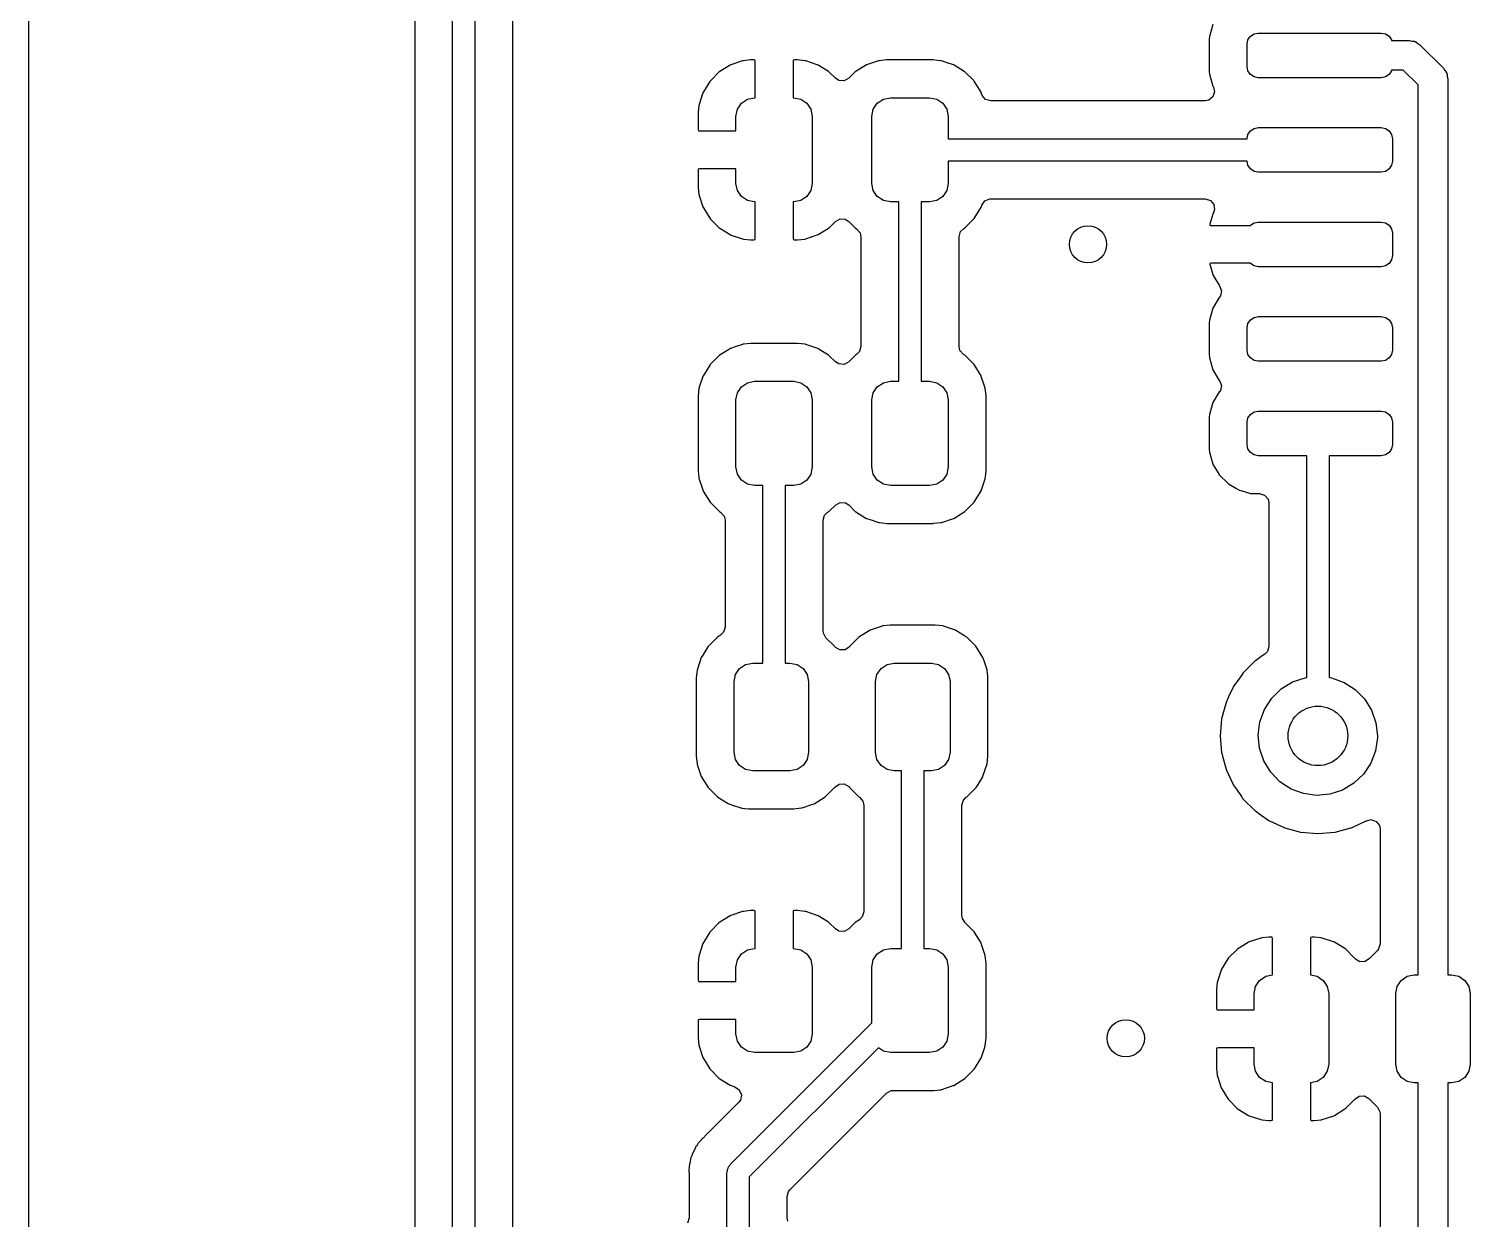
# Model space of a CAD drawing. Extents: x 84 to 124, y -235 to -33.
# Drawn here: x 84.33 to 103.69, y -69.88 to -53.88 of the extents above; entities that cross this region are included whole.
import ezdxf

# ---------------------------------------------------------------- set-up
doc = ezdxf.new("R2010")
doc.units = 0
doc.layers.add('BLACK', color=7, linetype='CONTINUOUS')

msp = doc.modelspace()

# ---------------------------------------------------------------- linework, layer by layer
at = {"layer": 'BLACK', "linetype": 'CONTINUOUS'}
for p, q in [((84.3285, -234.96), (84.3285, -33.0295)), ((89.5115, -53.006), (89.5115, -70.3963)), ((90.02, -79.6693), (90.02, -52.969)), ((90.32, -53.0311), (90.32, -79.6701)), ((90.8285, -79.2188), (90.8285, -53.2939)), ((100.184, -53.9852), (100.181, -54.0225)), ((100.231, -53.8254), (100.184, -53.9852)), ((100.701, -54.0316), (100.734, -53.9829)), ((100.734, -53.9829), (100.783, -53.9504)), ((100.783, -53.9504), (100.84, -53.939)), ((100.84, -53.939), (102.49, -53.939)), ((102.49, -53.939), (102.547, -53.9504)), ((102.547, -53.9504), (102.596, -53.9829)), ((102.596, -53.9829), (102.629, -54.0316)), ((100.181, -54.0225), (100.181, -54.4555)), ((100.69, -54.089), (100.701, -54.0316)), ((100.69, -54.389), (100.69, -54.089)), ((102.629, -54.0316), (102.63, -54.039)), ((102.63, -54.039), (102.87, -54.039)), ((102.87, -54.039), (102.903, -54.0465)), ((102.903, -54.0465), (102.936, -54.0502)), ((102.936, -54.0502), (102.946, -54.0564)), ((102.946, -54.0564), (102.957, -54.0589)), ((102.957, -54.0589), (102.983, -54.0798)), ((102.983, -54.0798), (103.011, -54.0976)), ((103.011, -54.0976), (103.327, -54.4128)), ((93.745, -54.3718), (93.6072, -54.4571)), ((93.7582, -54.3656), (93.745, -54.3718)), ((93.9124, -54.3141), (93.7582, -54.3656)), ((93.9258, -54.3113), (93.9124, -54.3141)), ((94.0214, -54.3013), (93.9258, -54.3113)), ((94.0279, -54.301), (94.0214, -54.3013)), ((94.07, -54.301), (94.0279, -54.301)), ((94.0776, -54.3027), (94.07, -54.301)), ((94.079, -54.3039), (94.0776, -54.3027)), ((94.0835, -54.3191), (94.079, -54.3039)), ((94.0835, -54.809), (94.0835, -54.3191)), ((94.5932, -54.3069), (94.5915, -54.3145)), ((94.5915, -54.3145), (94.5915, -54.809)), ((94.5944, -54.3055), (94.5932, -54.3069)), ((94.6096, -54.301), (94.5944, -54.3055)), ((94.6471, -54.301), (94.6096, -54.301)), ((94.6536, -54.3013), (94.6471, -54.301)), ((94.7479, -54.311), (94.6536, -54.3013)), ((94.7613, -54.3139), (94.7479, -54.311)), ((94.9156, -54.365), (94.7613, -54.3139)), ((94.9288, -54.3712), (94.9156, -54.365)), ((95.0668, -54.4562), (94.9288, -54.3712)), ((95.5761, -54.3674), (95.4257, -54.4605)), ((95.6566, -54.3406), (95.5761, -54.3674)), ((95.7373, -54.3137), (95.6566, -54.3406)), ((95.7438, -54.3115), (95.7373, -54.3137)), ((95.7373, -54.3137), (95.7373, -54.3137)), ((95.7507, -54.3108), (95.7438, -54.3115)), ((95.8464, -54.3008), (95.7507, -54.3108)), ((95.7507, -54.3108), (95.7507, -54.3108)), ((95.8496, -54.3005), (95.8464, -54.3008)), ((95.8464, -54.3008), (95.8464, -54.3008)), ((96.4754, -54.3005), (95.8496, -54.3005)), ((96.53, -54.3061), (96.4754, -54.3005)), ((96.573, -54.3105), (96.53, -54.3061)), ((96.5799, -54.3112), (96.573, -54.3105)), ((96.573, -54.3105), (96.573, -54.3105)), ((96.5864, -54.3134), (96.5799, -54.3112)), ((96.6475, -54.3336), (96.5864, -54.3134)), ((96.5864, -54.3134), (96.5864, -54.3134)), ((96.7477, -54.3669), (96.6475, -54.3336)), ((96.754, -54.3707), (96.7477, -54.3669)), ((96.8915, -54.4555), (96.754, -54.3707)), ((96.754, -54.3707), (96.754, -54.3707)), ((100.701, -54.4464), (100.69, -54.389)), ((93.4813, -54.5808), (93.4722, -54.5922)), ((93.5958, -54.4661), (93.4813, -54.5808)), ((93.6072, -54.4571), (93.5958, -54.4661)), ((95.0782, -54.4653), (95.0668, -54.4562)), ((95.1607, -54.5476), (95.0782, -54.4653)), ((95.2058, -54.5765), (95.1607, -54.5476)), ((95.2766, -54.5815), (95.2058, -54.5765)), ((95.3389, -54.5475), (95.2766, -54.5815)), ((95.4205, -54.4657), (95.3389, -54.5475)), ((95.4257, -54.4605), (95.4205, -54.4657)), ((96.8983, -54.4597), (96.8915, -54.4555)), ((96.9035, -54.4649), (96.8983, -54.4597)), ((97.0174, -54.5786), (96.9035, -54.4649)), ((97.0235, -54.5847), (97.0174, -54.5786)), ((97.1165, -54.7351), (97.0235, -54.5847)), ((100.181, -54.4555), (100.184, -54.4928)), ((100.184, -54.4928), (100.231, -54.6526)), ((100.734, -54.4951), (100.701, -54.4464)), ((100.783, -54.5276), (100.734, -54.4951)), ((100.84, -54.539), (100.783, -54.5276)), ((102.49, -54.539), (100.84, -54.539)), ((102.547, -54.5276), (102.49, -54.539)), ((102.596, -54.4951), (102.547, -54.5276)), ((102.629, -54.4464), (102.596, -54.4951)), ((102.63, -54.439), (102.629, -54.4464)), ((102.787, -54.439), (102.63, -54.439)), ((102.985, -54.6368), (102.787, -54.439)), ((103.327, -54.4128), (103.344, -54.4411)), ((103.344, -54.4411), (103.365, -54.4673)), ((103.365, -54.4673), (103.368, -54.4785)), ((103.368, -54.4785), (103.374, -54.4882)), ((103.374, -54.4882), (103.378, -54.5214)), ((103.378, -54.5214), (103.385, -54.554)), ((103.385, -54.554), (103.385, -66.595)), ((93.381, -54.7434), (93.3299, -54.8977)), ((93.3872, -54.7302), (93.381, -54.7434)), ((93.4722, -54.5922), (93.3872, -54.7302)), ((97.1189, -54.742), (97.1165, -54.7351)), ((97.1263, -54.7644), (97.1189, -54.742)), ((97.1189, -54.742), (97.1189, -54.742)), ((97.1312, -54.7768), (97.1263, -54.7644)), ((97.1777, -54.8305), (97.1312, -54.7768)), ((100.253, -54.7292), (100.23, -54.7965)), ((100.231, -54.6526), (100.235, -54.6604)), ((100.235, -54.6604), (100.236, -54.6612)), ((100.236, -54.6612), (100.238, -54.6667)), ((100.238, -54.6667), (100.237, -54.6671)), ((100.237, -54.6671), (100.253, -54.7292)), ((102.985, -66.595), (102.985, -54.6368)), ((93.327, -54.9111), (93.3173, -55.0054)), ((93.3299, -54.8977), (93.327, -54.9111)), ((93.825, -55.059), (93.844, -54.9633)), ((93.844, -54.9633), (93.8982, -54.8822)), ((93.8982, -54.8822), (93.9793, -54.828)), ((93.9793, -54.828), (94.075, -54.809)), ((94.075, -54.809), (94.0835, -54.809)), ((94.5915, -54.809), (94.6, -54.809)), ((94.6, -54.809), (94.6957, -54.828)), ((94.6957, -54.828), (94.7768, -54.8822)), ((94.7768, -54.8822), (94.831, -54.9633)), ((94.831, -54.9633), (94.85, -55.059)), ((95.65, -55.059), (95.669, -54.9633)), ((95.669, -54.9633), (95.7232, -54.8822)), ((95.7232, -54.8822), (95.8043, -54.828)), ((95.8043, -54.828), (95.9, -54.809)), ((95.9, -54.809), (96.425, -54.809)), ((96.425, -54.809), (96.5207, -54.828)), ((96.5207, -54.828), (96.6018, -54.8822)), ((96.6018, -54.8822), (96.656, -54.9633)), ((96.656, -54.9633), (96.675, -55.059)), ((97.2459, -54.8505), (97.1777, -54.8305)), ((100.127, -54.8505), (97.2459, -54.8505)), ((100.175, -54.841), (100.127, -54.8505)), ((100.23, -54.7965), (100.175, -54.841)), ((93.3173, -55.0054), (93.317, -55.0119)), ((93.317, -55.0119), (93.317, -55.2369)), ((93.825, -55.255), (93.825, -55.059)), ((94.85, -55.059), (94.85, -55.959)), ((95.65, -55.959), (95.65, -55.059)), ((96.675, -55.059), (96.675, -55.359)), ((93.317, -55.2369), (93.3215, -55.2521)), ((93.3215, -55.2521), (93.3229, -55.2533)), ((93.3229, -55.2533), (93.3305, -55.255)), ((93.3305, -55.255), (93.825, -55.255)), ((96.675, -55.359), (100.69, -55.359)), ((100.69, -55.359), (100.701, -55.3016)), ((100.701, -55.3016), (100.734, -55.2529)), ((100.734, -55.2529), (100.783, -55.2204)), ((100.783, -55.2204), (100.84, -55.209)), ((100.84, -55.209), (102.49, -55.209)), ((102.49, -55.209), (102.547, -55.2204)), ((102.547, -55.2204), (102.596, -55.2529)), ((102.596, -55.2529), (102.629, -55.3016)), ((102.629, -55.3016), (102.64, -55.359)), ((102.64, -55.359), (102.64, -55.659)), ((100.69, -55.659), (96.675, -55.659)), ((96.675, -55.659), (96.675, -55.959)), ((100.701, -55.7164), (100.69, -55.659)), ((100.734, -55.7651), (100.701, -55.7164)), ((102.629, -55.7164), (102.596, -55.7651)), ((102.64, -55.659), (102.629, -55.7164)), ((93.3187, -55.7689), (93.317, -55.7765)), ((93.317, -55.7765), (93.317, -56.0061)), ((93.3199, -55.7675), (93.3187, -55.7689)), ((93.3351, -55.763), (93.3199, -55.7675)), ((93.825, -55.763), (93.3351, -55.763)), ((93.825, -55.959), (93.825, -55.763)), ((100.783, -55.7976), (100.734, -55.7651)), ((100.84, -55.809), (100.783, -55.7976)), ((102.49, -55.809), (100.84, -55.809)), ((102.547, -55.7976), (102.49, -55.809)), ((102.596, -55.7651), (102.547, -55.7976)), ((93.317, -56.0061), (93.3173, -56.0126)), ((93.3173, -56.0126), (93.3273, -56.1082)), ((93.3273, -56.1082), (93.3301, -56.1216)), ((93.3301, -56.1216), (93.3816, -56.2758)), ((93.844, -56.0547), (93.825, -55.959)), ((93.8982, -56.1358), (93.844, -56.0547)), ((94.831, -56.0547), (94.7768, -56.1358)), ((94.85, -55.959), (94.831, -56.0547)), ((95.669, -56.0547), (95.65, -55.959)), ((95.7232, -56.1358), (95.669, -56.0547)), ((96.656, -56.0547), (96.6018, -56.1358)), ((96.675, -55.959), (96.656, -56.0547)), ((93.3816, -56.2758), (93.3878, -56.289)), ((93.3878, -56.289), (93.4731, -56.4268)), ((93.9793, -56.19), (93.8982, -56.1358)), ((94.075, -56.209), (93.9793, -56.19)), ((94.0835, -56.209), (94.075, -56.209)), ((94.0835, -56.7035), (94.0835, -56.209)), ((94.6, -56.209), (94.5915, -56.209)), ((94.5915, -56.209), (94.5915, -56.6989)), ((94.6957, -56.19), (94.6, -56.209)), ((94.7768, -56.1358), (94.6957, -56.19)), ((95.8043, -56.19), (95.7232, -56.1358)), ((95.9, -56.209), (95.8043, -56.19)), ((96.0125, -56.209), (95.9, -56.209)), ((96.0125, -58.619), (96.0125, -56.209)), ((96.425, -56.209), (96.3125, -56.209)), ((96.3125, -56.209), (96.3125, -58.619)), ((96.5207, -56.19), (96.425, -56.209)), ((96.6018, -56.1358), (96.5207, -56.19)), ((97.0609, -56.373), (97.1133, -56.288)), ((97.1133, -56.288), (97.1171, -56.2817)), ((97.1133, -56.288), (97.1133, -56.288)), ((97.1171, -56.2817), (97.1264, -56.2538)), ((97.1264, -56.2538), (97.1668, -56.1955)), ((97.1668, -56.1955), (97.2324, -56.1682)), ((97.2324, -56.1682), (97.246, -56.1675)), ((97.246, -56.1675), (100.128, -56.1675)), ((100.128, -56.1675), (100.196, -56.1875)), ((100.196, -56.1875), (100.242, -56.2412)), ((100.252, -56.3114), (100.238, -56.3514)), ((100.242, -56.2412), (100.252, -56.3114)), ((93.4731, -56.4268), (93.4821, -56.4382)), ((93.4821, -56.4382), (93.5968, -56.5527)), ((95.0792, -56.5519), (95.1604, -56.4705)), ((95.1604, -56.4705), (95.2227, -56.4365)), ((95.2227, -56.4365), (95.2935, -56.4415)), ((95.2935, -56.4415), (95.3386, -56.4704)), ((95.3386, -56.4704), (95.4215, -56.5531)), ((96.8993, -56.5575), (97.0243, -56.4323)), ((97.0243, -56.4323), (97.0609, -56.373)), ((100.229, -56.3732), (100.19, -56.5076)), ((100.19, -56.5076), (100.19, -56.5217)), ((100.235, -56.3588), (100.229, -56.3732)), ((100.236, -56.3576), (100.235, -56.3588)), ((100.237, -56.3554), (100.236, -56.3576)), ((100.239, -56.3515), (100.237, -56.3554)), ((100.238, -56.3514), (100.239, -56.3515)), ((100.734, -56.5229), (100.783, -56.4904)), ((100.783, -56.4904), (100.84, -56.479)), ((100.84, -56.479), (102.49, -56.479)), ((102.49, -56.479), (102.547, -56.4904)), ((102.547, -56.4904), (102.596, -56.5229)), ((93.5968, -56.5527), (93.6082, -56.5618)), ((93.6082, -56.5618), (93.7462, -56.6468)), ((93.7462, -56.6468), (93.7594, -56.653)), ((93.7594, -56.653), (93.9137, -56.7041)), ((93.9137, -56.7041), (93.9271, -56.707)), ((93.9271, -56.707), (94.0214, -56.7167)), ((94.0654, -56.717), (94.0806, -56.7125)), ((94.0806, -56.7125), (94.0818, -56.7111)), ((94.0818, -56.7111), (94.0835, -56.7035)), ((94.5915, -56.6989), (94.596, -56.7141)), ((94.596, -56.7141), (94.5974, -56.7153)), ((94.6536, -56.7167), (94.7492, -56.7067)), ((94.7492, -56.7067), (94.7626, -56.7039)), ((94.7626, -56.7039), (94.9168, -56.6524)), ((94.9168, -56.6524), (94.93, -56.6462)), ((94.93, -56.6462), (95.0678, -56.5609)), ((95.0678, -56.5609), (95.0792, -56.5519)), ((95.4215, -56.5531), (95.4215, -56.5531)), ((95.4215, -56.5531), (95.4267, -56.5583)), ((95.4267, -56.5583), (95.4441, -56.569)), ((95.4441, -56.569), (95.4916, -56.6218)), ((95.4916, -56.6218), (95.504, -56.6763)), ((95.504, -56.6763), (95.504, -58.1518)), ((96.821, -56.6762), (96.841, -56.608)), ((96.821, -58.1517), (96.821, -56.6762)), ((96.841, -56.608), (96.8807, -56.569)), ((96.8807, -56.569), (96.8931, -56.5613)), ((96.8931, -56.5613), (96.8993, -56.5575)), ((96.8931, -56.5613), (96.8931, -56.5613)), ((100.19, -56.5217), (100.197, -56.525)), ((100.197, -56.525), (100.733, -56.525)), ((100.733, -56.525), (100.734, -56.5229)), ((102.596, -56.5229), (102.629, -56.5716)), ((102.629, -56.5716), (102.64, -56.629)), ((102.64, -56.629), (102.64, -56.929)), ((94.0214, -56.7167), (94.0279, -56.717)), ((94.0279, -56.717), (94.0654, -56.717)), ((94.5974, -56.7153), (94.605, -56.717)), ((94.605, -56.717), (94.6471, -56.717)), ((94.6471, -56.717), (94.6536, -56.7167)), ((100.19, -57.037), (100.188, -57.0449)), ((100.188, -57.0449), (100.229, -57.1848)), ((100.203, -57.033), (100.19, -57.037)), ((100.733, -57.033), (100.203, -57.033)), ((100.734, -57.0351), (100.733, -57.033)), ((100.783, -57.0676), (100.734, -57.0351)), ((100.84, -57.079), (100.783, -57.0676)), ((102.49, -57.079), (100.84, -57.079)), ((102.547, -57.0676), (102.49, -57.079)), ((102.596, -57.0351), (102.547, -57.0676)), ((102.629, -56.9864), (102.596, -57.0351)), ((102.64, -56.929), (102.629, -56.9864)), ((100.229, -57.1848), (100.235, -57.1992)), ((100.235, -57.1992), (100.312, -57.3287)), ((100.312, -57.3287), (100.318, -57.3364)), ((100.32, -57.4882), (100.316, -57.4922)), ((100.318, -57.3364), (100.344, -57.4024)), ((100.33, -57.4721), (100.32, -57.4882)), ((100.344, -57.4024), (100.33, -57.4721)), ((100.231, -57.6354), (100.184, -57.7952)), ((100.316, -57.4922), (100.231, -57.6354)), ((100.182, -57.83), (100.181, -57.8325)), ((100.181, -57.8325), (100.181, -58.2655)), ((100.184, -57.8016), (100.182, -57.83)), ((100.184, -57.7952), (100.184, -57.8016)), ((100.184, -57.8016), (100.184, -57.8016)), ((100.69, -57.899), (100.701, -57.8416)), ((100.701, -57.8416), (100.734, -57.7929)), ((100.734, -57.7929), (100.783, -57.7604)), ((100.783, -57.7604), (100.84, -57.749)), ((100.84, -57.749), (102.49, -57.749)), ((102.49, -57.749), (102.547, -57.7604)), ((102.547, -57.7604), (102.596, -57.7929)), ((102.596, -57.7929), (102.629, -57.8416)), ((102.629, -57.8416), (102.64, -57.899)), ((100.69, -58.199), (100.69, -57.899)), ((102.64, -57.899), (102.64, -58.199)), ((93.7511, -58.1775), (93.6007, -58.2705)), ((93.8282, -58.1517), (93.7511, -58.1775)), ((93.9123, -58.1237), (93.8282, -58.1517)), ((93.9188, -58.1215), (93.9123, -58.1237)), ((93.9123, -58.1237), (93.9123, -58.1237)), ((93.9257, -58.1208), (93.9188, -58.1215)), ((94.0213, -58.1108), (93.9257, -58.1208)), ((93.9257, -58.1208), (93.9257, -58.1208)), ((94.0214, -58.1108), (94.0213, -58.1108)), ((94.0246, -58.1105), (94.0214, -58.1108)), ((94.6504, -58.1105), (94.0246, -58.1105)), ((94.705, -58.1161), (94.6504, -58.1105)), ((94.748, -58.1205), (94.705, -58.1161)), ((94.7549, -58.1212), (94.748, -58.1205)), ((94.748, -58.1205), (94.748, -58.1205)), ((94.7614, -58.1234), (94.7549, -58.1212)), ((94.7623, -58.1237), (94.7614, -58.1234)), ((94.7614, -58.1234), (94.7614, -58.1234)), ((94.9227, -58.1769), (94.7623, -58.1237)), ((94.929, -58.1807), (94.9227, -58.1769)), ((95.0665, -58.2655), (94.929, -58.1807)), ((94.929, -58.1807), (94.929, -58.1807)), ((95.4443, -58.259), (95.4319, -58.2667)), ((95.484, -58.22), (95.4443, -58.259)), ((95.504, -58.1518), (95.484, -58.22)), ((96.8334, -58.2062), (96.821, -58.1517)), ((96.8809, -58.259), (96.8334, -58.2062)), ((96.8983, -58.2697), (96.8809, -58.259)), ((100.701, -58.2564), (100.69, -58.199)), ((100.734, -58.3051), (100.701, -58.2564)), ((102.629, -58.2564), (102.596, -58.3051)), ((102.64, -58.199), (102.629, -58.2564)), ((93.4719, -58.4019), (93.4012, -58.5166)), ((93.4757, -58.3957), (93.4719, -58.4019)), ((93.4719, -58.4019), (93.4719, -58.4019)), ((93.6007, -58.2705), (93.4757, -58.3957)), ((95.0733, -58.2697), (95.0665, -58.2655)), ((95.0785, -58.2749), (95.0733, -58.2697)), ((95.161, -58.3573), (95.0785, -58.2749)), ((95.2061, -58.3862), (95.161, -58.3573)), ((95.2769, -58.3912), (95.2061, -58.3862)), ((95.3392, -58.3571), (95.2769, -58.3912)), ((95.4205, -58.2757), (95.3392, -58.3571)), ((95.4257, -58.2705), (95.4205, -58.2757)), ((95.4319, -58.2667), (95.4257, -58.2705)), ((95.4319, -58.2667), (95.4319, -58.2667)), ((97.0235, -58.3947), (96.8983, -58.2697)), ((97.1165, -58.5451), (97.0235, -58.3947)), ((100.181, -58.2655), (100.182, -58.2679)), ((100.182, -58.2679), (100.182, -58.268)), ((100.182, -58.268), (100.183, -58.2784)), ((100.183, -58.2784), (100.184, -58.3028)), ((100.184, -58.3028), (100.231, -58.4626)), ((100.783, -58.3376), (100.734, -58.3051)), ((100.84, -58.349), (100.783, -58.3376)), ((102.49, -58.349), (100.84, -58.349)), ((102.547, -58.3376), (102.49, -58.349)), ((102.596, -58.3051), (102.547, -58.3376)), ((93.3806, -58.5532), (93.3372, -58.684)), ((93.3829, -58.5463), (93.3806, -58.5532)), ((93.4012, -58.5166), (93.3829, -58.5463)), ((93.8982, -58.6922), (93.9793, -58.638)), ((93.9793, -58.638), (94.075, -58.619)), ((94.075, -58.619), (94.6, -58.619)), ((94.6, -58.619), (94.6957, -58.638)), ((94.6957, -58.638), (94.7768, -58.6922)), ((95.7232, -58.6922), (95.8043, -58.638)), ((95.8043, -58.638), (95.9, -58.619)), ((95.9, -58.619), (96.0125, -58.619)), ((96.3125, -58.619), (96.425, -58.619)), ((96.425, -58.619), (96.5207, -58.638)), ((96.5207, -58.638), (96.6018, -58.6922)), ((97.1189, -58.552), (97.1165, -58.5451)), ((97.1541, -58.6576), (97.1189, -58.552)), ((100.231, -58.4626), (100.316, -58.6058)), ((100.316, -58.6058), (100.318, -58.6085)), ((100.318, -58.6085), (100.344, -58.6729)), ((93.3272, -58.7141), (93.3165, -58.8186)), ((93.3165, -58.8186), (93.3165, -59.8194)), ((93.3372, -58.684), (93.3272, -58.7141)), ((93.825, -58.869), (93.844, -58.7733)), ((93.844, -58.7733), (93.8982, -58.6922)), ((94.7768, -58.6922), (94.831, -58.7733)), ((94.831, -58.7733), (94.85, -58.869)), ((95.65, -58.869), (95.669, -58.7733)), ((95.669, -58.7733), (95.7232, -58.6922)), ((96.6018, -58.6922), (96.656, -58.7733)), ((96.656, -58.7733), (96.675, -58.869)), ((97.1725, -58.7128), (97.1541, -58.6576)), ((97.1732, -58.7197), (97.1725, -58.7128)), ((97.1784, -58.769), (97.1732, -58.7197)), ((97.1732, -58.7197), (97.1732, -58.7197)), ((97.1835, -58.8186), (97.1784, -58.769)), ((97.1835, -59.8194), (97.1835, -58.8186)), ((100.316, -58.7622), (100.231, -58.9054)), ((100.319, -58.7583), (100.316, -58.7622)), ((100.33, -58.7425), (100.319, -58.7583)), ((100.344, -58.6729), (100.33, -58.7425)), ((93.825, -59.769), (93.825, -58.869)), ((94.85, -58.869), (94.85, -59.769)), ((95.65, -59.769), (95.65, -58.869)), ((96.675, -58.869), (96.675, -59.769)), ((100.231, -58.9054), (100.184, -59.0652)), ((100.734, -59.0629), (100.783, -59.0304)), ((100.783, -59.0304), (100.84, -59.019)), ((100.84, -59.019), (102.49, -59.019)), ((102.49, -59.019), (102.547, -59.0304)), ((102.547, -59.0304), (102.596, -59.0629)), ((100.184, -59.0652), (100.181, -59.1025)), ((100.181, -59.1025), (100.181, -59.5355)), ((100.69, -59.169), (100.701, -59.1116)), ((100.69, -59.469), (100.69, -59.169)), ((100.701, -59.1116), (100.734, -59.0629)), ((102.596, -59.0629), (102.629, -59.1116)), ((102.629, -59.1116), (102.64, -59.169)), ((102.64, -59.169), (102.64, -59.469)), ((100.181, -59.5355), (100.184, -59.5728)), ((100.184, -59.5728), (100.231, -59.7326)), ((100.701, -59.5264), (100.69, -59.469)), ((100.734, -59.5751), (100.701, -59.5264)), ((100.783, -59.6076), (100.734, -59.5751)), ((100.84, -59.619), (100.783, -59.6076)), ((102.547, -59.6076), (102.49, -59.619)), ((102.596, -59.5751), (102.547, -59.6076)), ((102.629, -59.5264), (102.596, -59.5751)), ((102.64, -59.469), (102.629, -59.5264)), ((93.844, -59.8647), (93.825, -59.769)), ((94.85, -59.769), (94.831, -59.8647)), ((95.669, -59.8647), (95.65, -59.769)), ((96.675, -59.769), (96.656, -59.8647)), ((100.231, -59.7326), (100.235, -59.7394)), ((100.235, -59.7394), (100.312, -59.869)), ((101.49, -59.619), (100.84, -59.619)), ((101.49, -62.5994), (101.49, -59.619)), ((102.49, -59.619), (101.79, -59.619)), ((101.79, -59.619), (101.79, -62.6002)), ((93.3165, -59.8194), (93.3168, -59.8226)), ((93.3168, -59.8226), (93.3168, -59.8226)), ((93.3168, -59.8226), (93.3261, -59.9122)), ((93.3261, -59.9122), (93.3275, -59.9252)), ((93.3275, -59.9252), (93.3297, -59.9317)), ((93.3297, -59.9317), (93.3297, -59.9317)), ((93.3297, -59.9317), (93.3737, -60.0638)), ((93.8982, -59.9458), (93.844, -59.8647)), ((93.9793, -60), (93.8982, -59.9458)), ((94.075, -60.019), (93.9793, -60)), ((94.6957, -60), (94.6, -60.019)), ((94.7768, -59.9458), (94.6957, -60)), ((94.831, -59.8647), (94.7768, -59.9458)), ((95.7232, -59.9458), (95.669, -59.8647)), ((95.8043, -60), (95.7232, -59.9458)), ((95.9, -60.019), (95.8043, -60)), ((96.5207, -60), (96.425, -60.019)), ((96.6018, -59.9458), (96.5207, -60)), ((96.656, -59.8647), (96.6018, -59.9458)), ((97.1171, -60.0917), (97.1492, -59.995)), ((97.1492, -59.995), (97.1706, -59.9304)), ((97.1706, -59.9304), (97.1728, -59.9239)), ((97.1706, -59.9304), (97.1706, -59.9304)), ((97.1728, -59.9239), (97.1757, -59.896)), ((97.1757, -59.896), (97.1786, -59.867)), ((97.1786, -59.867), (97.1835, -59.8194)), ((100.312, -59.869), (100.312, -59.869)), ((100.312, -59.869), (100.316, -59.8758)), ((100.316, -59.8758), (100.433, -59.9935)), ((100.433, -59.9935), (100.44, -59.9975)), ((100.44, -59.9975), (100.44, -59.9975)), ((100.44, -59.9975), (100.548, -60.0611)), ((93.3737, -60.0638), (93.3834, -60.0929)), ((93.3834, -60.0929), (93.4765, -60.2433)), ((94.1875, -60.019), (94.075, -60.019)), ((94.1875, -62.404), (94.1875, -60.019)), ((94.6, -60.019), (94.4875, -60.019)), ((94.4875, -60.019), (94.4875, -62.404)), ((96.425, -60.019), (95.9, -60.019)), ((97.0243, -60.2423), (97.075, -60.1601)), ((97.075, -60.1601), (97.1133, -60.098)), ((97.1133, -60.098), (97.1171, -60.0917)), ((97.1133, -60.098), (97.1133, -60.098)), ((100.548, -60.0611), (100.576, -60.0781)), ((100.576, -60.0781), (100.584, -60.0804)), ((100.584, -60.0804), (100.584, -60.0804)), ((100.584, -60.0804), (100.603, -60.086)), ((100.603, -60.086), (100.736, -60.1246)), ((100.736, -60.1246), (100.743, -60.1251)), ((100.743, -60.1251), (100.743, -60.1251)), ((100.743, -60.1251), (100.771, -60.1273)), ((100.771, -60.1273), (100.771, -60.1273)), ((100.771, -60.1273), (100.773, -60.1275)), ((100.773, -60.1275), (100.855, -60.1275)), ((100.855, -60.1275), (100.924, -60.1475)), ((100.924, -60.1475), (100.97, -60.2012)), ((93.4765, -60.2433), (93.6017, -60.3683)), ((93.6017, -60.3683), (93.6191, -60.379)), ((93.6191, -60.379), (93.6666, -60.4318)), ((95.016, -60.418), (95.0557, -60.379)), ((95.0557, -60.379), (95.0681, -60.3713)), ((95.0681, -60.3713), (95.0743, -60.3675)), ((95.0681, -60.3713), (95.0681, -60.3713)), ((95.0743, -60.3675), (95.1608, -60.2809)), ((95.1608, -60.2809), (95.2231, -60.2468)), ((95.2231, -60.2468), (95.2939, -60.2518)), ((95.2939, -60.2518), (95.339, -60.2807)), ((95.339, -60.2807), (95.4267, -60.3683)), ((95.4267, -60.3683), (95.4329, -60.3721)), ((95.4329, -60.3721), (95.4329, -60.3721)), ((95.4329, -60.3721), (95.5701, -60.4567)), ((96.7489, -60.4605), (96.8993, -60.3675)), ((96.8993, -60.3675), (97.0243, -60.2423)), ((100.97, -60.2012), (100.981, -60.2535)), ((100.981, -60.2535), (100.981, -62.1811)), ((93.6666, -60.4318), (93.679, -60.4863)), ((93.679, -60.4863), (93.679, -61.9214)), ((94.996, -60.4862), (95.016, -60.418)), ((94.996, -61.9752), (94.996, -60.4862)), ((95.5701, -60.4567), (95.5773, -60.4611)), ((95.5773, -60.4611), (95.6528, -60.4862)), ((95.6528, -60.4862), (95.7386, -60.5146)), ((95.7386, -60.5146), (95.7386, -60.5146)), ((95.7386, -60.5146), (95.7451, -60.5168)), ((95.7451, -60.5168), (95.752, -60.5175)), ((95.752, -60.5175), (95.752, -60.5175)), ((95.752, -60.5175), (95.795, -60.5219)), ((95.795, -60.5219), (95.8496, -60.5275)), ((95.8496, -60.5275), (96.4754, -60.5275)), ((96.4754, -60.5275), (96.4786, -60.5272)), ((96.4786, -60.5272), (96.4787, -60.5272)), ((96.4787, -60.5272), (96.5743, -60.5172)), ((96.5743, -60.5172), (96.5812, -60.5165)), ((96.5743, -60.5172), (96.5743, -60.5172)), ((96.5812, -60.5165), (96.5877, -60.5143)), ((96.5877, -60.5143), (96.7198, -60.4703)), ((96.5877, -60.5143), (96.5877, -60.5143)), ((96.7198, -60.4703), (96.7489, -60.4605)), ((93.679, -61.9214), (93.659, -61.9895)), ((95.7492, -61.9214), (95.6261, -61.9624)), ((95.7873, -61.9087), (95.7492, -61.9214)), ((95.7938, -61.9065), (95.7873, -61.9087)), ((95.7873, -61.9087), (95.7873, -61.9087)), ((95.8007, -61.9058), (95.7938, -61.9065)), ((95.8963, -61.8958), (95.8007, -61.9058)), ((95.8007, -61.9058), (95.8007, -61.9058)), ((95.8964, -61.8958), (95.8963, -61.8958)), ((95.8996, -61.8955), (95.8964, -61.8958)), ((96.5004, -61.8955), (95.8996, -61.8955)), ((96.555, -61.9011), (96.5004, -61.8955)), ((96.598, -61.9055), (96.555, -61.9011)), ((96.6049, -61.9062), (96.598, -61.9055)), ((96.598, -61.9055), (96.598, -61.9055)), ((96.6114, -61.9084), (96.6049, -61.9062)), ((96.693, -61.9354), (96.6114, -61.9084)), ((96.6114, -61.9084), (96.6114, -61.9084)), ((96.7727, -61.9619), (96.693, -61.9354)), ((93.5757, -62.0555), (93.4507, -62.1807)), ((93.6193, -62.0285), (93.5757, -62.0555)), ((93.659, -61.9895), (93.6193, -62.0285)), ((94.9989, -62.0021), (94.996, -61.9752)), ((95.033, -62.0644), (94.9989, -62.0021)), ((95.1485, -62.1797), (95.033, -62.0644)), ((95.4757, -62.0555), (95.3507, -62.1807)), ((95.6261, -61.9624), (95.4757, -62.0555)), ((96.779, -61.9657), (96.7727, -61.9619)), ((96.896, -62.0379), (96.779, -61.9657)), ((96.779, -61.9657), (96.779, -61.9657)), ((96.9233, -62.0547), (96.896, -62.0379)), ((97.0485, -62.1797), (96.9233, -62.0547)), ((93.379, -62.2969), (93.3579, -62.3313)), ((93.4469, -62.1869), (93.379, -62.2969)), ((93.4507, -62.1807), (93.4469, -62.1869)), ((93.4469, -62.1869), (93.4469, -62.1869)), ((95.1521, -62.1855), (95.1485, -62.1797)), ((95.1586, -62.193), (95.1521, -62.1855)), ((95.22, -62.2286), (95.1586, -62.193)), ((95.291, -62.2254), (95.22, -62.2286)), ((95.3481, -62.1849), (95.291, -62.2254)), ((95.3507, -62.1807), (95.3481, -62.1849)), ((97.1415, -62.3301), (97.0485, -62.1797)), ((100.893, -62.3087), (100.8, -62.3736)), ((100.928, -62.2843), (100.893, -62.3087)), ((100.961, -62.2492), (100.928, -62.2843)), ((100.981, -62.1811), (100.961, -62.2492)), ((93.3022, -62.4991), (93.2915, -62.6036)), ((93.3579, -62.3313), (93.3022, -62.4991)), ((93.819, -62.5583), (93.8732, -62.4772)), ((93.8732, -62.4772), (93.9543, -62.423)), ((93.9543, -62.423), (94.05, -62.404)), ((94.05, -62.404), (94.1875, -62.404)), ((94.4875, -62.404), (94.55, -62.404)), ((94.55, -62.404), (94.6457, -62.423)), ((94.6457, -62.423), (94.7268, -62.4772)), ((94.7268, -62.4772), (94.781, -62.5583)), ((95.719, -62.5583), (95.7732, -62.4772)), ((95.7732, -62.4772), (95.8543, -62.423)), ((95.8543, -62.423), (95.95, -62.404)), ((95.95, -62.404), (96.45, -62.404)), ((96.45, -62.404), (96.5457, -62.423)), ((96.5457, -62.423), (96.6268, -62.4772)), ((96.6268, -62.4772), (96.681, -62.5583)), ((97.1439, -62.337), (97.1415, -62.3301)), ((97.1561, -62.3736), (97.1439, -62.337)), ((97.1975, -62.4978), (97.1561, -62.3736)), ((97.1982, -62.5047), (97.1975, -62.4978)), ((97.2059, -62.5785), (97.1982, -62.5047)), ((97.1982, -62.5047), (97.1982, -62.5047)), ((100.796, -62.3768), (100.634, -62.5387)), ((100.8, -62.3736), (100.796, -62.3768)), ((100.8, -62.3736), (100.8, -62.3736)), ((93.2915, -62.6036), (93.2915, -63.6544)), ((93.8, -62.654), (93.819, -62.5583)), ((93.8, -63.604), (93.8, -62.654)), ((94.781, -62.5583), (94.8, -62.654)), ((94.8, -62.654), (94.8, -63.604)), ((95.7, -62.654), (95.719, -62.5583)), ((95.7, -63.604), (95.7, -62.654)), ((96.681, -62.5583), (96.7, -62.654)), ((96.7, -62.654), (96.7, -63.604)), ((97.2085, -62.6036), (97.2059, -62.5785)), ((97.2085, -63.6544), (97.2085, -62.6036)), ((100.576, -62.6214), (100.502, -62.7263)), ((100.631, -62.5432), (100.576, -62.6214)), ((100.634, -62.5387), (100.631, -62.5432)), ((100.631, -62.5432), (100.631, -62.5432)), ((101.147, -62.7526), (101.299, -62.6591)), ((101.299, -62.6591), (101.468, -62.6017)), ((101.468, -62.6017), (101.49, -62.5994)), ((101.79, -62.6002), (101.823, -62.6041)), ((101.823, -62.6041), (101.991, -62.664)), ((101.991, -62.664), (102.141, -62.7595)), ((100.455, -62.8277), (100.406, -62.9338)), ((100.5, -62.7312), (100.455, -62.8277)), ((100.502, -62.7263), (100.5, -62.7312)), ((100.5, -62.7312), (100.5, -62.7312)), ((100.923, -63.0273), (101.02, -62.8774)), ((101.02, -62.8774), (101.147, -62.7526)), ((102.141, -62.7595), (102.267, -62.8861)), ((102.267, -62.8861), (102.361, -63.0373)), ((100.406, -62.9338), (100.346, -63.1549)), ((100.862, -63.1949), (100.923, -63.0273)), ((102.361, -63.0373), (102.42, -63.2058)), ((100.346, -63.1549), (100.327, -63.383)), ((100.84, -63.3718), (100.862, -63.1949)), ((102.42, -63.2058), (102.44, -63.383)), ((100.327, -63.383), (100.346, -63.6111)), ((100.857, -63.5493), (100.84, -63.3718)), ((102.44, -63.4053), (102.415, -63.582)), ((102.44, -63.383), (102.44, -63.4053)), ((93.2915, -63.6544), (93.3025, -63.7602)), ((93.819, -63.6997), (93.8, -63.604)), ((94.8, -63.604), (94.781, -63.6997)), ((95.719, -63.6997), (95.7, -63.604)), ((96.7, -63.604), (96.681, -63.6997)), ((97.1978, -63.7589), (97.2085, -63.6544)), ((100.346, -63.6111), (100.348, -63.6164)), ((100.348, -63.6164), (100.348, -63.6164)), ((100.348, -63.6164), (100.359, -63.6576)), ((100.359, -63.6576), (100.406, -63.8322)), ((100.914, -63.7186), (100.857, -63.5493)), ((102.415, -63.582), (102.352, -63.7487)), ((93.3025, -63.7602), (93.3047, -63.7667)), ((93.3047, -63.7667), (93.3047, -63.7667)), ((93.3047, -63.7667), (93.3282, -63.8372)), ((93.3282, -63.8372), (93.3584, -63.9279)), ((93.8732, -63.7808), (93.819, -63.6997)), ((93.9543, -63.835), (93.8732, -63.7808)), ((94.05, -63.854), (93.9543, -63.835)), ((94.55, -63.854), (94.05, -63.854)), ((94.6457, -63.835), (94.55, -63.854)), ((94.7268, -63.7808), (94.6457, -63.835)), ((94.781, -63.6997), (94.7268, -63.7808)), ((95.7732, -63.7808), (95.719, -63.6997)), ((95.8543, -63.835), (95.7732, -63.7808)), ((95.95, -63.854), (95.8543, -63.835)), ((96.05, -63.854), (95.95, -63.854)), ((96.05, -66.239), (96.05, -63.854)), ((96.45, -63.854), (96.35, -63.854)), ((96.35, -63.854), (96.35, -66.239)), ((96.5457, -63.835), (96.45, -63.854)), ((96.6268, -63.7808), (96.5457, -63.835)), ((96.681, -63.6997), (96.6268, -63.7808)), ((97.1421, -63.9267), (97.1978, -63.7589)), ((100.406, -63.8322), (100.408, -63.8372)), ((100.408, -63.8372), (100.408, -63.8372)), ((100.408, -63.8372), (100.5, -64.0348)), ((101.006, -63.8711), (100.914, -63.7186)), ((101.13, -63.9994), (101.006, -63.8711)), ((102.352, -63.7487), (102.253, -63.8972)), ((93.3584, -63.9279), (93.4515, -64.0783)), ((95.1519, -64.0731), (95.209, -64.0326)), ((95.209, -64.0326), (95.28, -64.0294)), ((95.28, -64.0294), (95.3414, -64.065)), ((95.3414, -64.065), (95.3479, -64.0725)), ((97.0493, -64.0773), (97.0755, -64.0348)), ((97.0755, -64.0348), (97.1383, -63.933)), ((97.1383, -63.933), (97.1421, -63.9267)), ((97.1383, -63.933), (97.1383, -63.933)), ((100.5, -64.0348), (100.5, -64.0348)), ((100.5, -64.0348), (100.502, -64.0397)), ((100.502, -64.0397), (100.554, -64.1136)), ((101.279, -64.0971), (101.13, -63.9994)), ((102.124, -64.0202), (101.97, -64.1115)), ((102.253, -63.8972), (102.124, -64.0202)), ((93.4515, -64.0783), (93.5767, -64.2033)), ((93.5767, -64.2033), (93.5829, -64.2071)), ((93.5829, -64.2071), (93.5829, -64.2071)), ((93.5829, -64.2071), (93.7201, -64.2917)), ((94.8739, -64.2955), (95.0243, -64.2025)), ((95.0243, -64.2025), (95.1493, -64.0773)), ((95.1493, -64.0773), (95.1519, -64.0731)), ((95.3479, -64.0725), (95.3515, -64.0783)), ((95.3515, -64.0783), (95.4767, -64.2033)), ((95.4767, -64.2033), (95.4829, -64.2071)), ((95.4829, -64.2071), (95.4887, -64.2117)), ((95.4887, -64.2117), (95.4876, -64.213)), ((95.4876, -64.213), (95.5291, -64.2591)), ((95.5291, -64.2591), (95.5415, -64.3136)), ((96.8585, -64.3134), (96.8785, -64.2453)), ((96.8785, -64.2453), (96.9129, -64.2115)), ((96.9124, -64.2109), (96.9181, -64.2063)), ((96.9129, -64.2115), (96.9124, -64.2109)), ((96.9181, -64.2063), (96.9243, -64.2025)), ((96.9243, -64.2025), (97.0493, -64.0773)), ((100.554, -64.1136), (100.613, -64.1981)), ((100.613, -64.1981), (100.634, -64.2273)), ((100.634, -64.2273), (100.796, -64.3892)), ((101.446, -64.1592), (101.279, -64.0971)), ((101.623, -64.1828), (101.446, -64.1592)), ((101.801, -64.1667), (101.623, -64.1828)), ((101.97, -64.1115), (101.801, -64.1667)), ((93.7201, -64.2917), (93.7273, -64.2961)), ((93.7273, -64.2961), (93.78, -64.3136)), ((93.78, -64.3136), (93.8886, -64.3496)), ((93.8886, -64.3496), (93.8886, -64.3496)), ((93.8886, -64.3496), (93.8951, -64.3518)), ((93.8951, -64.3518), (93.902, -64.3525)), ((93.902, -64.3525), (93.902, -64.3525)), ((93.902, -64.3525), (93.945, -64.3569)), ((93.945, -64.3569), (93.9996, -64.3625)), ((93.9996, -64.3625), (94.6004, -64.3625)), ((94.6004, -64.3625), (94.6036, -64.3622)), ((94.6036, -64.3622), (94.6037, -64.3622)), ((94.6037, -64.3622), (94.6993, -64.3522)), ((94.6993, -64.3522), (94.7062, -64.3515)), ((94.6993, -64.3522), (94.6993, -64.3522)), ((94.7062, -64.3515), (94.7127, -64.3493)), ((94.7127, -64.3493), (94.8448, -64.3053)), ((94.7127, -64.3493), (94.7127, -64.3493)), ((94.8448, -64.3053), (94.8739, -64.2955)), ((95.5415, -64.3136), (95.5415, -65.7486)), ((96.8585, -65.7983), (96.8585, -64.3134)), ((100.796, -64.3892), (100.8, -64.3924)), ((100.8, -64.3924), (100.8, -64.3924)), ((100.8, -64.3924), (100.878, -64.4471)), ((100.878, -64.4471), (100.983, -64.5205)), ((100.983, -64.5205), (100.988, -64.5228)), ((100.988, -64.5228), (100.988, -64.5228)), ((100.988, -64.5228), (101.185, -64.6145)), ((101.185, -64.6145), (101.191, -64.6173)), ((101.191, -64.6173), (101.196, -64.6187)), ((101.196, -64.6187), (101.196, -64.6187)), ((101.196, -64.6187), (101.407, -64.6751)), ((101.873, -64.6751), (102.084, -64.6187)), ((102.084, -64.6187), (102.089, -64.6173)), ((102.084, -64.6187), (102.084, -64.6187)), ((102.089, -64.6173), (102.099, -64.6125)), ((102.099, -64.6125), (102.297, -64.5205)), ((102.297, -64.5205), (102.298, -64.5228)), ((102.298, -64.5228), (102.357, -64.5086)), ((102.357, -64.5086), (102.424, -64.5318)), ((102.424, -64.5318), (102.467, -64.5876)), ((102.467, -64.5876), (102.477, -64.6344)), ((102.477, -64.6344), (102.477, -66.1785)), ((101.407, -64.6751), (101.407, -64.6751)), ((101.407, -64.6751), (101.412, -64.6765)), ((101.412, -64.6765), (101.64, -64.6965)), ((101.64, -64.6965), (101.868, -64.6765)), ((101.868, -64.6765), (101.873, -64.6751)), ((101.873, -64.6751), (101.873, -64.6751)), ((93.745, -65.8018), (93.6072, -65.8871)), ((93.7582, -65.7956), (93.745, -65.8018)), ((93.9124, -65.7441), (93.7582, -65.7956)), ((93.9258, -65.7413), (93.9124, -65.7441)), ((94.0214, -65.7313), (93.9258, -65.7413)), ((94.0279, -65.731), (94.0214, -65.7313)), ((94.07, -65.731), (94.0279, -65.731)), ((94.0776, -65.7327), (94.07, -65.731)), ((94.079, -65.7339), (94.0776, -65.7327)), ((94.0835, -65.7491), (94.079, -65.7339)), ((94.0835, -66.239), (94.0835, -65.7491)), ((94.5932, -65.7369), (94.5915, -65.7445)), ((94.5915, -65.7445), (94.5915, -66.239)), ((94.5944, -65.7355), (94.5932, -65.7369)), ((94.6096, -65.731), (94.5944, -65.7355)), ((94.6471, -65.731), (94.6096, -65.731)), ((94.6536, -65.7313), (94.6471, -65.731)), ((94.7479, -65.741), (94.6536, -65.7313)), ((94.7613, -65.7439), (94.7479, -65.741)), ((94.9156, -65.795), (94.7613, -65.7439)), ((94.9288, -65.8012), (94.9156, -65.795)), ((95.0668, -65.8862), (94.9288, -65.8012)), ((95.5415, -65.7486), (95.5215, -65.8168)), ((96.8653, -65.8393), (96.8585, -65.7983)), ((93.5958, -65.8961), (93.4813, -66.0108)), ((93.6072, -65.8871), (93.5958, -65.8961)), ((95.0782, -65.8953), (95.0668, -65.8862)), ((95.1607, -65.9776), (95.0782, -65.8953)), ((95.2058, -66.0065), (95.1607, -65.9776)), ((95.3389, -65.9775), (95.2766, -66.0115)), ((95.4205, -65.8957), (95.3389, -65.9775)), ((95.4257, -65.8905), (95.4205, -65.8957)), ((95.4818, -65.8558), (95.4257, -65.8905)), ((95.5215, -65.8168), (95.4818, -65.8558)), ((96.8999, -65.8881), (96.8653, -65.8393)), ((96.8983, -65.8897), (96.8999, -65.8881)), ((97.0235, -66.0147), (96.8983, -65.8897)), ((93.381, -66.1734), (93.3299, -66.3277)), ((93.3872, -66.1602), (93.381, -66.1734)), ((93.4722, -66.0222), (93.3872, -66.1602)), ((93.4813, -66.0108), (93.4722, -66.0222)), ((95.2766, -66.0115), (95.2058, -66.0065)), ((97.1165, -66.1651), (97.0235, -66.0147)), ((97.1189, -66.172), (97.1165, -66.1651)), ((97.1507, -66.2675), (97.1189, -66.172)), ((100.705, -66.1578), (100.567, -66.2431)), ((100.718, -66.1516), (100.705, -66.1578)), ((100.872, -66.1001), (100.718, -66.1516)), ((100.886, -66.0973), (100.872, -66.1001)), ((100.981, -66.0873), (100.886, -66.0973)), ((100.988, -66.087), (100.981, -66.0873)), ((101.017, -66.087), (100.988, -66.087)), ((101.025, -66.0887), (101.017, -66.087)), ((101.027, -66.0899), (101.025, -66.0887)), ((101.031, -66.1051), (101.027, -66.0899)), ((101.031, -66.5958), (101.031, -66.1051)), ((101.541, -66.0929), (101.539, -66.1005)), ((101.539, -66.1005), (101.539, -66.5958)), ((101.542, -66.0915), (101.541, -66.0929)), ((101.557, -66.087), (101.542, -66.0915)), ((101.582, -66.087), (101.557, -66.087)), ((101.589, -66.0873), (101.582, -66.087)), ((101.683, -66.097), (101.589, -66.0873)), ((101.696, -66.0999), (101.683, -66.097)), ((101.851, -66.151), (101.696, -66.0999)), ((101.864, -66.1572), (101.851, -66.151)), ((102.002, -66.2422), (101.864, -66.1572)), ((102.477, -66.1785), (102.456, -66.2466)), ((93.327, -66.3411), (93.3173, -66.4354)), ((93.3299, -66.3277), (93.327, -66.3411)), ((93.844, -66.3933), (93.8982, -66.3122)), ((93.8982, -66.3122), (93.9793, -66.258)), ((93.9793, -66.258), (94.075, -66.239)), ((94.075, -66.239), (94.0835, -66.239)), ((94.5915, -66.239), (94.6, -66.239)), ((94.6, -66.239), (94.6957, -66.258)), ((94.6957, -66.258), (94.7768, -66.3122)), ((94.7768, -66.3122), (94.831, -66.3933)), ((95.669, -66.3933), (95.7232, -66.3122)), ((95.7232, -66.3122), (95.8043, -66.258)), ((95.8043, -66.258), (95.9, -66.239)), ((95.9, -66.239), (96.05, -66.239)), ((96.35, -66.239), (96.425, -66.239)), ((96.425, -66.239), (96.5207, -66.258)), ((96.5207, -66.258), (96.6018, -66.3122)), ((96.6018, -66.3122), (96.656, -66.3933)), ((97.1725, -66.3328), (97.1507, -66.2675)), ((97.1732, -66.3397), (97.1725, -66.3328)), ((97.1832, -66.4353), (97.1732, -66.3397)), ((97.1732, -66.3397), (97.1732, -66.3397)), ((100.432, -66.3782), (100.347, -66.5162)), ((100.441, -66.3668), (100.432, -66.3782)), ((100.556, -66.2521), (100.441, -66.3668)), ((100.567, -66.2431), (100.556, -66.2521)), ((102.013, -66.2513), (102.002, -66.2422)), ((102.128, -66.3658), (102.013, -66.2513)), ((102.136, -66.3759), (102.128, -66.3658)), ((102.143, -66.3844), (102.136, -66.3759)), ((102.205, -66.4201), (102.143, -66.3844)), ((102.333, -66.3762), (102.276, -66.4168)), ((102.336, -66.3717), (102.333, -66.3762)), ((102.44, -66.2675), (102.336, -66.3717)), ((102.456, -66.2466), (102.44, -66.2675)), ((93.3173, -66.4354), (93.317, -66.4419)), ((93.317, -66.4419), (93.317, -66.6669)), ((93.825, -66.489), (93.844, -66.3933)), ((93.825, -66.685), (93.825, -66.489)), ((94.831, -66.3933), (94.85, -66.489)), ((94.85, -66.489), (94.85, -67.389)), ((95.65, -66.489), (95.669, -66.3933)), ((95.65, -67.2394), (95.65, -66.489)), ((96.656, -66.3933), (96.675, -66.489)), ((96.675, -66.489), (96.675, -67.389)), ((97.1835, -66.4386), (97.1832, -66.4353)), ((97.1835, -67.4394), (97.1835, -66.4386)), ((100.341, -66.5294), (100.29, -66.6837)), ((100.347, -66.5162), (100.341, -66.5294)), ((102.276, -66.4168), (102.205, -66.4201)), ((93.317, -66.6669), (93.3215, -66.6821)), ((93.3215, -66.6821), (93.3229, -66.6833)), ((93.3229, -66.6833), (93.3305, -66.685)), ((93.3305, -66.685), (93.825, -66.685)), ((100.287, -66.6971), (100.277, -66.7914)), ((100.29, -66.6837), (100.287, -66.6971)), ((100.785, -66.845), (100.804, -66.7493)), ((100.804, -66.7493), (100.858, -66.6682)), ((100.858, -66.6682), (100.939, -66.614)), ((100.939, -66.614), (101.031, -66.5958)), ((101.539, -66.5958), (101.631, -66.614)), ((101.631, -66.614), (101.712, -66.6682)), ((101.712, -66.6682), (101.766, -66.7493)), ((101.766, -66.7493), (101.785, -66.845)), ((102.685, -66.845), (102.704, -66.7493)), ((102.704, -66.7493), (102.758, -66.6682)), ((102.758, -66.6682), (102.839, -66.614)), ((102.839, -66.614), (102.935, -66.595)), ((102.935, -66.595), (102.985, -66.595)), ((103.385, -66.595), (103.435, -66.595)), ((103.435, -66.595), (103.531, -66.614)), ((103.531, -66.614), (103.612, -66.6682)), ((103.612, -66.6682), (103.666, -66.7493)), ((103.666, -66.7493), (103.685, -66.845)), ((100.277, -66.7914), (100.277, -66.7979)), ((100.277, -66.7979), (100.277, -67.0479)), ((100.785, -67.066), (100.785, -66.845)), ((101.785, -66.845), (101.785, -67.795)), ((102.685, -67.795), (102.685, -66.845)), ((103.685, -66.845), (103.685, -67.795)), ((100.277, -67.0479), (100.281, -67.0631)), ((100.281, -67.0631), (100.283, -67.0643)), ((100.283, -67.0643), (100.291, -67.066)), ((100.291, -67.066), (100.785, -67.066)), ((93.3187, -67.1989), (93.317, -67.2065)), ((93.317, -67.2065), (93.317, -67.4361)), ((93.3199, -67.1975), (93.3187, -67.1989)), ((93.3351, -67.193), (93.3199, -67.1975)), ((93.825, -67.193), (93.3351, -67.193)), ((93.7479, -69.1414), (95.65, -67.2394)), ((93.825, -67.389), (93.825, -67.193)), ((93.317, -67.4361), (93.3173, -67.4426)), ((93.3173, -67.4426), (93.3273, -67.5382)), ((93.3273, -67.5382), (93.3301, -67.5516)), ((93.3301, -67.5516), (93.3816, -67.7058)), ((93.844, -67.4847), (93.825, -67.389)), ((93.8982, -67.5658), (93.844, -67.4847)), ((94.831, -67.4847), (94.7768, -67.5658)), ((94.85, -67.389), (94.831, -67.4847)), ((96.656, -67.4847), (96.6018, -67.5658)), ((96.675, -67.389), (96.656, -67.4847)), ((97.1613, -67.5785), (97.1706, -67.5504)), ((97.1706, -67.5504), (97.1728, -67.5439)), ((97.1706, -67.5504), (97.1706, -67.5504)), ((97.1728, -67.5439), (97.1835, -67.4394)), ((93.3816, -67.7058), (93.3878, -67.719)), ((93.3878, -67.719), (93.4731, -67.8568)), ((93.9793, -67.62), (93.8982, -67.5658)), ((94.075, -67.639), (93.9793, -67.62)), ((95.738, -67.5756), (94.004, -69.3096)), ((94.6, -67.639), (94.075, -67.639)), ((94.6957, -67.62), (94.6, -67.639)), ((94.7768, -67.5658), (94.6957, -67.62)), ((95.8043, -67.62), (95.738, -67.5756)), ((95.9, -67.639), (95.8043, -67.62)), ((96.425, -67.639), (95.9, -67.639)), ((96.5207, -67.62), (96.425, -67.639)), ((96.6018, -67.5658), (96.5207, -67.62)), ((97.0368, -67.8421), (97.1133, -67.718)), ((97.1133, -67.718), (97.1171, -67.7117)), ((97.1133, -67.718), (97.1133, -67.718)), ((97.1171, -67.7117), (97.1613, -67.5785)), ((100.279, -67.5799), (100.277, -67.5875)), ((100.277, -67.5875), (100.277, -67.8421)), ((100.28, -67.5785), (100.279, -67.5799)), ((100.295, -67.574), (100.28, -67.5785)), ((100.785, -67.574), (100.295, -67.574)), ((100.785, -67.795), (100.785, -67.574)), ((93.4731, -67.8568), (93.4821, -67.8682)), ((93.4821, -67.8682), (93.5968, -67.9827)), ((96.8993, -67.9875), (97.0243, -67.8623)), ((97.0243, -67.8623), (97.0367, -67.8421)), ((97.0367, -67.8421), (97.0368, -67.8421)), ((100.277, -67.8421), (100.277, -67.8486)), ((100.277, -67.8486), (100.287, -67.9442)), ((100.804, -67.8907), (100.785, -67.795)), ((100.858, -67.9718), (100.804, -67.8907)), ((101.766, -67.8907), (101.712, -67.9718)), ((101.785, -67.795), (101.766, -67.8907)), ((102.704, -67.8907), (102.685, -67.795)), ((102.758, -67.9718), (102.704, -67.8907)), ((103.666, -67.8907), (103.612, -67.9718)), ((103.685, -67.795), (103.666, -67.8907)), ((93.5968, -67.9827), (93.6082, -67.9918)), ((93.6082, -67.9918), (93.7462, -68.0768)), ((93.7462, -68.0768), (93.7594, -68.083)), ((93.7594, -68.083), (93.8118, -68.1003)), ((93.8118, -68.1003), (93.8702, -68.1408)), ((96.5812, -68.1365), (96.5877, -68.1343)), ((96.5877, -68.1343), (96.742, -68.0829)), ((96.5877, -68.1343), (96.5877, -68.1343)), ((96.742, -68.0829), (96.7489, -68.0806)), ((96.7489, -68.0806), (96.8993, -67.9875)), ((100.287, -67.9442), (100.29, -67.9576)), ((100.29, -67.9576), (100.342, -68.1118)), ((100.342, -68.1118), (100.348, -68.125)), ((100.348, -68.125), (100.433, -68.2628)), ((100.939, -68.026), (100.858, -67.9718)), ((101.031, -68.0442), (100.939, -68.026)), ((101.031, -68.5395), (101.031, -68.0442)), ((101.631, -68.026), (101.539, -68.0442)), ((101.539, -68.0442), (101.539, -68.5349)), ((101.712, -67.9718), (101.631, -68.026)), ((102.839, -68.026), (102.758, -67.9718)), ((102.935, -68.045), (102.839, -68.026)), ((102.985, -68.045), (102.935, -68.045)), ((102.985, -71.692), (102.985, -68.045)), ((103.435, -68.045), (103.385, -68.045)), ((103.385, -68.045), (103.385, -79.295)), ((103.531, -68.026), (103.435, -68.045)), ((103.612, -67.9718), (103.531, -68.026)), ((93.8612, -68.309), (93.4464, -68.7238)), ((93.8849, -68.2762), (93.8612, -68.309)), ((93.8702, -68.1408), (93.8974, -68.2063)), ((93.8974, -68.2063), (93.8849, -68.2762)), ((94.5494, -69.4834), (95.8484, -68.1844)), ((95.8484, -68.1844), (95.9107, -68.1504)), ((95.9107, -68.1504), (95.9374, -68.1475)), ((95.9374, -68.1475), (96.4754, -68.1475)), ((96.4754, -68.1475), (96.4786, -68.1472)), ((96.4786, -68.1472), (96.4787, -68.1472)), ((96.4787, -68.1472), (96.5743, -68.1372)), ((96.5743, -68.1372), (96.5812, -68.1365)), ((96.5743, -68.1372), (96.5743, -68.1372)), ((100.433, -68.2628), (100.442, -68.2742)), ((100.442, -68.2742), (100.557, -68.3887)), ((102.014, -68.3879), (102.129, -68.2732)), ((102.129, -68.2732), (102.136, -68.2642)), ((102.136, -68.2642), (102.194, -68.2232)), ((102.194, -68.2232), (102.265, -68.2199)), ((102.265, -68.2199), (102.326, -68.2556)), ((102.326, -68.2556), (102.333, -68.2634)), ((102.333, -68.2634), (102.337, -68.2693)), ((102.337, -68.2693), (102.342, -68.2745)), ((102.342, -68.2745), (102.44, -68.3722)), ((100.557, -68.3887), (100.568, -68.3978)), ((100.568, -68.3978), (100.706, -68.4828)), ((100.706, -68.4828), (100.719, -68.489)), ((100.719, -68.489), (100.874, -68.5401)), ((101.698, -68.5399), (101.852, -68.4884)), ((101.852, -68.4884), (101.865, -68.4822)), ((101.865, -68.4822), (102.003, -68.3969)), ((102.003, -68.3969), (102.014, -68.3879)), ((102.44, -68.3722), (102.474, -68.4344)), ((102.474, -68.4344), (102.477, -68.4613)), ((102.477, -68.4613), (102.477, -71.0575)), ((100.874, -68.5401), (100.887, -68.543)), ((100.887, -68.543), (100.981, -68.5527)), ((100.981, -68.5527), (100.988, -68.553)), ((100.988, -68.553), (101.013, -68.553)), ((101.013, -68.553), (101.028, -68.5485)), ((101.028, -68.5485), (101.029, -68.5471)), ((101.029, -68.5471), (101.031, -68.5395)), ((101.539, -68.5349), (101.543, -68.5501)), ((101.543, -68.5501), (101.545, -68.5513)), ((101.545, -68.5513), (101.553, -68.553)), ((101.553, -68.553), (101.582, -68.553)), ((101.582, -68.553), (101.589, -68.5527)), ((101.589, -68.5527), (101.684, -68.5427)), ((101.684, -68.5427), (101.698, -68.5399)), ((93.288, -68.9028), (93.2827, -68.9096)), ((93.2958, -68.8927), (93.288, -68.9028)), ((93.3067, -68.8762), (93.2958, -68.8927)), ((93.3132, -68.8643), (93.3067, -68.8762)), ((93.317, -68.8574), (93.3132, -68.8643)), ((93.3132, -68.8643), (93.3132, -68.8643)), ((93.3486, -68.8237), (93.317, -68.8574)), ((93.3564, -68.8147), (93.3486, -68.8237)), ((93.3591, -68.8112), (93.3564, -68.8147)), ((93.3796, -68.7906), (93.3591, -68.8112)), ((93.3824, -68.7878), (93.3796, -68.7906)), ((93.4255, -68.7419), (93.3824, -68.7878)), ((93.4309, -68.7361), (93.4255, -68.7419)), ((93.4255, -68.7419), (93.4255, -68.7419)), ((93.4376, -68.7318), (93.4309, -68.7361)), ((93.4464, -68.7238), (93.4376, -68.7318)), ((93.4376, -68.7318), (93.4376, -68.7318)), ((93.2154, -69.0702), (93.2094, -69.1079)), ((93.2166, -69.0623), (93.2154, -69.0702)), ((93.2251, -69.0426), (93.2166, -69.0623)), ((93.2315, -69.0239), (93.2251, -69.0426)), ((93.2369, -69.0032), (93.2315, -69.0239)), ((93.2591, -68.9627), (93.2369, -69.0032)), ((93.2643, -68.952), (93.2591, -68.9627)), ((93.2795, -68.9169), (93.2643, -68.952)), ((93.2827, -68.9096), (93.2795, -68.9169)), ((93.2795, -68.9169), (93.2795, -68.9169)), ((93.1939, -69.2055), (93.1906, -69.2267)), ((93.1906, -69.2267), (93.1913, -69.2345)), ((93.1913, -69.2345), (93.1949, -69.2726)), ((93.1955, -69.1858), (93.1939, -69.2055)), ((93.1949, -69.2726), (93.1955, -69.2845)), ((93.207, -69.1196), (93.1955, -69.1643)), ((93.1955, -69.1643), (93.1955, -69.1858)), ((93.1955, -69.2845), (93.1955, -69.8607)), ((93.2094, -69.1079), (93.207, -69.1196)), ((93.704, -69.2475), (93.7091, -69.2284)), ((93.704, -70.403), (93.704, -69.2475)), ((93.7091, -69.2087), (93.719, -69.1916)), ((93.7091, -69.2284), (93.7091, -69.2087)), ((93.719, -69.1916), (93.7241, -69.1725)), ((93.7241, -69.1725), (93.7381, -69.1585)), ((93.7381, -69.1585), (93.7479, -69.1414)), ((94.004, -69.3096), (94.004, -70.403)), ((94.5325, -69.5043), (94.5494, -69.4834)), ((94.5125, -69.5725), (94.5325, -69.5043)), ((94.5125, -69.8607), (94.5125, -69.5725)), ((93.1955, -69.8607), (93.1755, -69.9288)), ((94.5204, -69.9047), (94.5125, -69.8607))]:
    msp.add_line(p, q, dxfattribs=at)
at = {"layer": 'BLACK'}
for centre, radius in [((98.552, -56.779), 0.25), ((101.64, -63.383), 0.4), ((99.06, -67.447), 0.25)]:
    msp.add_circle(centre, radius, dxfattribs=at)

doc.saveas('drawing.dxf')
